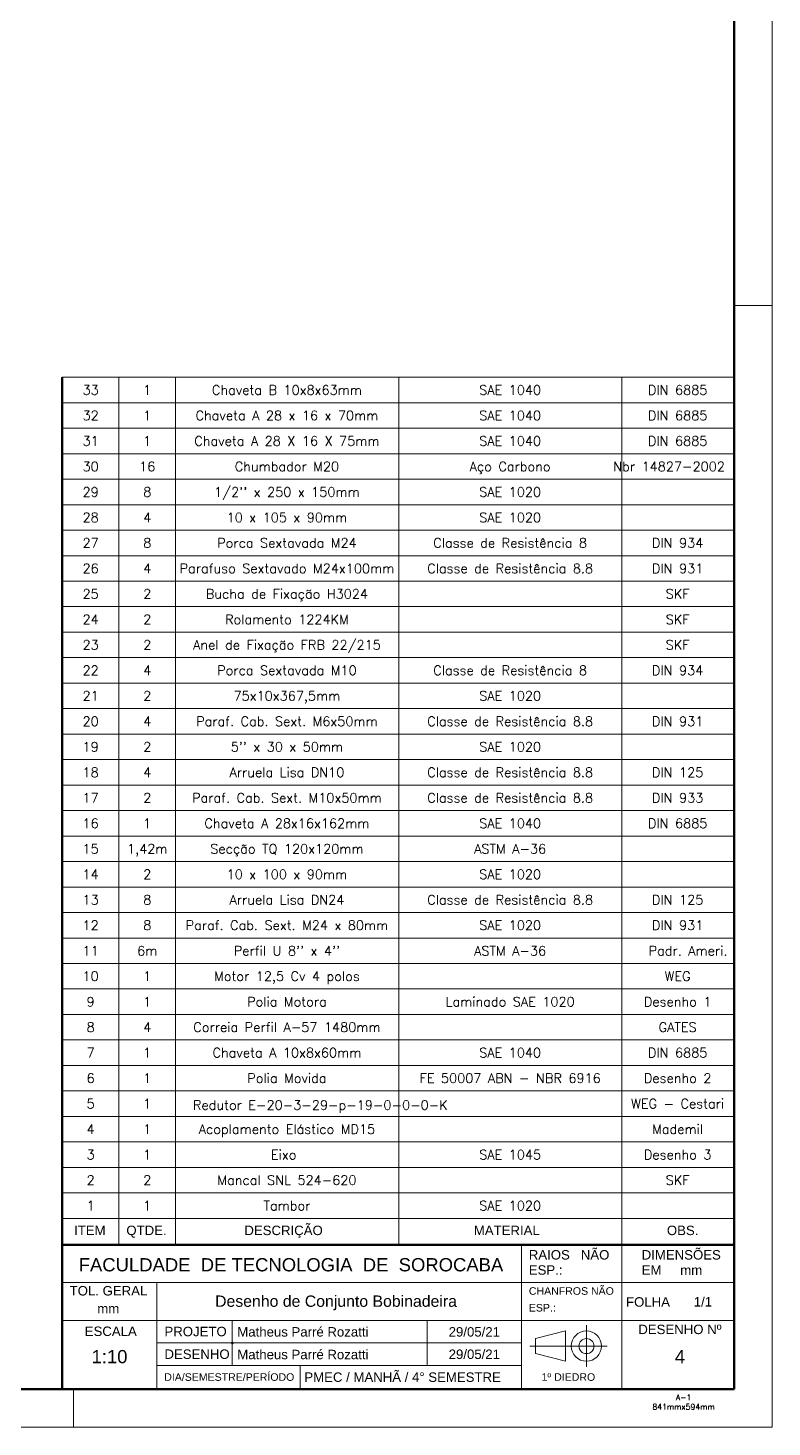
# Model space of a CAD drawing. Header units: millimetres. Extents: x 29178 to 37588, y 1365 to 7305.
# Drawn here: x 35617 to 37588, y 1365 to 5070 of the extents above; entities that cross this region are included whole.
import ezdxf
from ezdxf.enums import TextEntityAlignment as Align

# ---------------------------------------------------------------- set-up
doc = ezdxf.new("R2010")
doc.units = ezdxf.units.MM
for name, pattern in [('CENTER2', [28.575, 19.05, -3.175, 3.175, -3.175]), ('DASHDOT', [25.4, 12.7, -6.35, 0, -6.35]), ('PHANTOM2', [1.25, 0.625, -0.125, 0.125, -0.125, 0.125, -0.125])]:
    doc.linetypes.add(name, pattern=pattern)
for name, color, linetype, lineweight in [('CENTRO', 1, 'CENTER2', 15), ('CONTORNO', 7, 'Continuous', 35), ('FANTASMA', 4, 'PHANTOM2', 15), ('FINA', 4, 'Continuous', 15), ('FORMATO-FINA', 8, 'Continuous', 20), ('FORMATO-GROSSA', 5, 'Continuous', 50), ('TEXTO', 2, 'Continuous', 25)]:
    doc.layers.add(name, color=color, linetype=linetype, lineweight=lineweight)
doc.styles.add('ARIAL', font='arial.ttf')
doc.styles.add('Equipar', font='romans.shx')
doc.styles.get("Standard").update_dxf_attribs({"font": 'arial.ttf'})

# ---------------------------------------------------------------- blocks, each defined once
blk = doc.blocks.new('fatec_A1')
at = {"layer": 'FORMATO-FINA'}
for p, q in [((841, 0), (841, 594)), ((831, 297), (841, 297)), ((656, 0), (656, 10)), ((0, 0), (841, 0))]:
    blk.add_line(p, q, dxfattribs=at)
at = {"layer": 'FORMATO-GROSSA'}
for p, q in [((831, 10), (831, 584)), ((25, 10), (831, 10))]:
    blk.add_line(p, q, dxfattribs=at)
at = {"layer": 'TEXTO', "insert": (817.57, 8.6), "char_height": 1.5, "width": 20.46, "attachment_point": 2}
blk.add_mtext('\\pxqc;{\\Fromans|c0;A-1\\P841mmx594mm}', dxfattribs=at)
blk = doc.blocks.new('TÍTULO')
at = {"layer": 'CENTRO', "linetype": 'DASHDOT', "ltscale": 2}
for p, q in [((-39.17, 16.93), (-39.17, 5.93)), ((-54.17, 11.43), (-33.67, 11.43))]:
    blk.add_line(p, q, dxfattribs=at)
at = {"layer": 'FINA'}
for p, q in [((-52.67, 13.43), (-44.67, 15.43)), ((-44.67, 7.43), (-44.67, 15.43)), ((-52.67, 9.43), (-52.67, 13.43)), ((-52.67, 9.43), (-44.67, 7.43))]:
    blk.add_line(p, q, dxfattribs=at)
for radius in [4, 2]:
    blk.add_circle((-39.17, 11.43), radius, dxfattribs=at)
at = {"layer": 'FORMATO-FINA'}
for p, q in [((-178, 45.25), (0, 45.25)), ((-163, 38.25), (-163, 45.25)), ((-148, 38.25), (-148, 45.25)), ((-88.88, 38.25), (-88.88, 45.25)), ((-29.75, 0.25), (-29.75, 45.25)), ((-56.38, 0.25), (-56.38, 38.25)), ((-178, 28.25), (0, 28.25)), ((-153, 0.25), (-153, 28.25)), ((-178, 18.25), (0, 18.25)), ((-133, 6.25), (-133, 18.25)), ((-81.38, 6.25), (-81.38, 18.25)), ((-153, 12.25), (-56.38, 12.25)), ((-153, 6.25), (-56.38, 6.25)), ((-115.03, 0.25), (-115.03, 6.25))]:
    blk.add_line(p, q, dxfattribs=at)
at = {"layer": 'FORMATO-GROSSA'}
for p, q in [((-178, 0), (-178, 45.25)), ((0, 45.25), (0, 0)), ((-178, 38.25), (0, 38.25)), ((-178, 0), (0, 0))]:
    blk.add_line(p, q, dxfattribs=at)
blk.add_point((-133, 12.25), dxfattribs=at)
at = {"layer": 'TEXTO', "style": 'ARIAL'}
for s, p in [('ITEM', (-170.7, 40.82)), ('QTDE.', (-155.7, 40.82)), ('DESCRIÇÃO', (-119.39, 40.82)), ('MATERIAL', (-60.26, 40.82)), ('OBS.', (-13.68, 40.82))]:
    blk.add_text(s, height=2.5, dxfattribs=at).set_placement(p, align=Align.CENTER)
for s, height, p in [('RAIOS   NÃO', 2.5, (-54.43, 34.35)), ('DIMENSÕES', 2.5, (-24.52, 34.35)), ('FACULDADE  DE TECNOLOGIA  DE  SOROCABA', 3.5, (-173.66, 31.22)), ('ESP.:', 2.5, (-54.43, 30.33)), ('EM', 2.5, (-24.52, 30.33)), ('TOL. GERAL', 2.5, (-176.06, 24.83)), ('CHANFROS NÃO', 2, (-54.41, 25.02)), ('ESP.:', 2, (-54.41, 20.58)), ('FOLHA', 2.5, (-28.67, 21.87)), ('ESCALA', 2.5, (-172.06, 14.1)), ('PROJETO', 2.5, (-150.94, 14.04)), ('DESENHO Nº', 2.5, (-25.42, 14.6)), ('DESENHO', 2.5, (-150.94, 8.04)), ('DIA/SEMESTRE/PERÍODO', 2, (-151, 2.23)), ('1º DIEDRO', 2, (-51.06, 2.23))]:
    blk.add_text(s, height=height, dxfattribs=at).set_placement(p)
for tag, height, p in [('R', 2.5, (-39.68, 30.3)), ('X', 2.5, (-11.4, 30.3)), ('TOLERÂNCIA', 2.5, (-165.82, 20.11)), ('TÍTULO', 3, (-105.5, 21.84)), ('CH', 2.5, (-39.68, 20.47)), ('X/X', 2.5, (-8.3, 21.92)), ('XX/XX/XX', 2.5, (-68.86, 13.95)), ('X:X', 3.5, (-165.5, 6.89)), ('XX/XX/XX', 2.5, (-68.86, 8.02)), ('X', 3.5, (-14.38, 6.89))]:
    blk.add_attdef(tag, text='', height=height, dxfattribs=at).set_placement(p, align=Align.CENTER)
for tag, p in [('NOME', (-131.65, 13.95)), ('NOME', (-131.65, 7.95)), ('DIA/SEM/PERÍODO', (-113.87, 1.95))]:
    blk.add_attdef(tag, p, '', height=2.5, dxfattribs=at)
blk = doc.blocks.new('LISTA_MATERIAIS')
at = {"layer": 'FORMATO-FINA'}
for p, q in [((-178, 6.75), (0, 6.75)), ((-163, 0), (-163, 6.75)), ((-148, 0), (-148, 6.75)), ((-88.875, 0), (-88.875, 6.75)), ((-29.75, 0), (-29.75, 6.75))]:
    blk.add_line(p, q, dxfattribs=at)
at = {"layer": 'FORMATO-GROSSA'}
blk.add_line((-178, 0), (-178, 6.75), dxfattribs=at)
at = {"layer": 'TEXTO', "style": 'Equipar'}
for tag, p in [('ITEM', (-170.5, 3.375)), ('QTD', (-155.5, 3.375)), ('DESCRIÇÃO', (-118.5, 3.375)), ('MATERIAL', (-59.375, 3.375)), ('OBSERVAÇÕES', (-15, 3.375))]:
    blk.add_attdef(tag, text='', height=2.5, dxfattribs=at).set_placement(p, align=Align.MIDDLE_CENTER)

msp = doc.modelspace()

# ---------------------------------------------------------------- block references
at = {"layer": 'CENTRO', "xscale": 10, "yscale": 10, "zscale": 10}
msp.add_blockref('fatec_A1', (29177.8, 1365.1), dxfattribs=at)
at = {"layer": 'CONTORNO'}
ref = msp.add_blockref('TÍTULO', (37487.8, 1465.1), dxfattribs=dict(at, xscale=10, yscale=10, zscale=10))
ref.add_attrib('X', 'mm', dxfattribs={"layer": 'TEXTO', "height": 25, "style": 'ARIAL'}).set_placement((37373.7, 1768.1), align=Align.CENTER)
ref.add_attrib('X/X', '1/1', dxfattribs={"layer": 'TEXTO', "height": 25, "style": 'ARIAL'}).set_placement((37404.8, 1684.2), align=Align.CENTER)
ref.add_attrib('TÍTULO', 'Desenho de Conjunto Bobinadeira', dxfattribs={"layer": 'TEXTO', "height": 30, "style": 'ARIAL'}).set_placement((36432.8, 1683.4), align=Align.CENTER)
ref.add_attrib('TOLERÂNCIA', 'mm', dxfattribs={"layer": 'TEXTO', "height": 25, "style": 'ARIAL'}).set_placement((35829.5, 1666.1), align=Align.CENTER)
ref.add_attrib('X', '4', dxfattribs={"layer": 'TEXTO', "height": 35, "style": 'ARIAL'}).set_placement((37344, 1534), align=Align.CENTER)
ref.add_attrib('XX/XX/XX', '29/05/21', dxfattribs={"layer": 'TEXTO', "height": 25, "style": 'ARIAL'}).set_placement((36799.2, 1545.3), align=Align.CENTER)
ref.add_attrib('DIA/SEM/PERÍODO', 'PMEC / MANHÃ / 4° SEMESTRE', (36349, 1484.6), dxfattribs={"layer": 'TEXTO', "height": 25, "style": 'ARIAL'})
ref.add_attrib('NOME', 'Matheus Parré Rozatti', (36171.3, 1544.6), dxfattribs={"layer": 'TEXTO', "height": 25, "style": 'ARIAL'})
ref.add_attrib('X:X', '1:10', dxfattribs={"layer": 'TEXTO', "height": 35, "style": 'ARIAL'}).set_placement((35832.8, 1534), align=Align.CENTER)
ref.add_attrib('NOME', 'Matheus Parré Rozatti', (36171.3, 1604.6), dxfattribs={"layer": 'TEXTO', "height": 25, "style": 'ARIAL'})
ref.add_attrib('XX/XX/XX', '29/05/21', dxfattribs={"layer": 'TEXTO', "height": 25, "style": 'ARIAL'}).set_placement((36799.2, 1604.6), align=Align.CENTER)
at = {"layer": 'FANTASMA', "xscale": 10, "yscale": 10, "zscale": 10}
for p, values in [((37487.8, 4077.6), {'ITEM': '33', 'OBSERVAÇÕES': 'DIN 6885', 'MATERIAL': 'SAE 1040', 'DESCRIÇÃO': 'Chaveta B 10x8x63mm', 'QTD': '1'}), ((37487.8, 4010.1), {'ITEM': '32', 'OBSERVAÇÕES': 'DIN 6885', 'MATERIAL': 'SAE 1040', 'DESCRIÇÃO': 'Chaveta A 28 x 16 x 70mm', 'QTD': '1'}), ((37487.8, 3942.6), {'ITEM': '31', 'OBSERVAÇÕES': 'DIN 6885', 'MATERIAL': 'SAE 1040', 'DESCRIÇÃO': 'Chaveta A 28 X 16 X 75mm', 'QTD': '1'}), ((37487.8, 3807.6), {'ITEM': '29', 'MATERIAL': 'SAE 1020', 'DESCRIÇÃO': "1/2'' x 250 x 150mm", 'QTD': '8'}), ((37487.8, 3740.1), {'ITEM': '28', 'MATERIAL': 'SAE 1020', 'DESCRIÇÃO': '10 x 105 x 90mm', 'QTD': '4'}), ((37487.8, 3672.6), {'ITEM': '27', 'OBSERVAÇÕES': 'DIN 934', 'MATERIAL': 'Classe de Resistência 8', 'DESCRIÇÃO': 'Porca Sextavada M24', 'QTD': '8'}), ((37487.8, 3605.1), {'ITEM': '26', 'OBSERVAÇÕES': 'DIN 931', 'MATERIAL': 'Classe de Resistência 8.8', 'DESCRIÇÃO': 'Parafuso Sextavado M24x100mm', 'QTD': '4'}), ((37487.8, 3537.6), {'ITEM': '25', 'OBSERVAÇÕES': 'SKF', 'DESCRIÇÃO': 'Bucha de Fixação H3024', 'QTD': '2'}), ((37487.8, 3470.1), {'ITEM': '24', 'OBSERVAÇÕES': 'SKF', 'DESCRIÇÃO': 'Rolamento 1224KM', 'QTD': '2'}), ((37487.8, 3402.6), {'ITEM': '23', 'OBSERVAÇÕES': 'SKF', 'DESCRIÇÃO': 'Anel de Fixação FRB 22/215', 'QTD': '2'}), ((37487.8, 3335.1), {'ITEM': '22', 'OBSERVAÇÕES': 'DIN 934', 'MATERIAL': 'Classe de Resistência 8', 'DESCRIÇÃO': 'Porca Sextavada M10', 'QTD': '4'}), ((37487.8, 3267.6), {'ITEM': '21', 'MATERIAL': 'SAE 1020', 'DESCRIÇÃO': '75x10x367,5mm', 'QTD': '2'}), ((37487.8, 3200.1), {'ITEM': '20', 'OBSERVAÇÕES': 'DIN 931', 'MATERIAL': 'Classe de Resistência 8.8', 'DESCRIÇÃO': 'Paraf. Cab. Sext. M6x50mm', 'QTD': '4'}), ((37487.8, 3132.6), {'ITEM': '19', 'MATERIAL': 'SAE 1020', 'DESCRIÇÃO': "5'' x 30 x 50mm", 'QTD': '2'}), ((37487.8, 3065.1), {'ITEM': '18', 'OBSERVAÇÕES': 'DIN 125', 'MATERIAL': 'Classe de Resistência 8.8', 'DESCRIÇÃO': 'Arruela Lisa DN10', 'QTD': '4'}), ((37487.8, 2997.6), {'ITEM': '17', 'OBSERVAÇÕES': 'DIN 933', 'MATERIAL': 'Classe de Resistência 8.8', 'DESCRIÇÃO': 'Paraf. Cab. Sext. M10x50mm', 'QTD': '2'}), ((37487.8, 2930.1), {'ITEM': '16', 'OBSERVAÇÕES': 'DIN 6885', 'MATERIAL': 'SAE 1040', 'DESCRIÇÃO': 'Chaveta A 28x16x162mm', 'QTD': '1'}), ((37487.8, 2862.6), {'ITEM': '15', 'MATERIAL': 'ASTM A-36', 'DESCRIÇÃO': 'Secção TQ 120x120mm', 'QTD': '1,42m'}), ((37487.8, 2795.1), {'ITEM': '14', 'MATERIAL': 'SAE 1020', 'DESCRIÇÃO': '10 x 100 x 90mm', 'QTD': '2'}), ((37487.8, 2727.6), {'ITEM': '13', 'OBSERVAÇÕES': 'DIN 125', 'MATERIAL': 'Classe de Resistência 8.8', 'DESCRIÇÃO': 'Arruela Lisa DN24', 'QTD': '8'}), ((37487.8, 2660.1), {'ITEM': '12', 'OBSERVAÇÕES': 'DIN 931', 'MATERIAL': 'SAE 1020', 'DESCRIÇÃO': 'Paraf. Cab. Sext. M24 x 80mm', 'QTD': '8'}), ((37487.8, 2525.1), {'ITEM': '10', 'OBSERVAÇÕES': 'WEG', 'DESCRIÇÃO': 'Motor 12,5 Cv 4 polos', 'QTD': '1'}), ((37487.8, 2457.6), {'ITEM': '9', 'OBSERVAÇÕES': 'Desenho 1', 'MATERIAL': 'Laminado SAE 1020', 'DESCRIÇÃO': 'Polia Motora', 'QTD': '1'}), ((37487.8, 2390.1), {'ITEM': '8', 'OBSERVAÇÕES': 'GATES', 'DESCRIÇÃO': 'Correia Perfil A-57 1480mm', 'QTD': '4'}), ((37487.8, 2322.6), {'ITEM': '7', 'OBSERVAÇÕES': 'DIN 6885', 'MATERIAL': 'SAE 1040', 'DESCRIÇÃO': 'Chaveta A 10x8x60mm', 'QTD': '1'}), ((37487.8, 2255.1), {'ITEM': '6', 'OBSERVAÇÕES': 'Desenho 2', 'MATERIAL': 'FE 50007 ABN - NBR 6916', 'DESCRIÇÃO': 'Polia Movida', 'QTD': '1'}), ((37487.8, 2120.1), {'ITEM': '4', 'OBSERVAÇÕES': 'Mademil', 'DESCRIÇÃO': 'Acoplamento Elástico MD15', 'QTD': '1'}), ((37487.8, 2052.6), {'ITEM': '3', 'OBSERVAÇÕES': 'Desenho 3', 'MATERIAL': 'SAE 1045', 'DESCRIÇÃO': 'Eixo ', 'QTD': '1'}), ((37487.8, 1985.1), {'ITEM': '2', 'OBSERVAÇÕES': 'SKF', 'DESCRIÇÃO': 'Mancal SNL 524-620', 'QTD': '2'}), ((37487.8, 1917.6), {'ITEM': '1', 'MATERIAL': 'SAE 1020', 'DESCRIÇÃO': 'Tambor', 'QTD': '1'})]:
    msp.add_blockref('LISTA_MATERIAIS', p, dxfattribs=at).add_auto_attribs(values)
at = {"layer": 'FANTASMA'}
ref = msp.add_blockref('LISTA_MATERIAIS', (37487.8, 3875.1), dxfattribs=dict(at, xscale=10, yscale=10, zscale=10))
ref.add_attrib('ITEM', '30', dxfattribs={"layer": 'TEXTO', "height": 25, "style": 'Equipar'}).set_placement((35782.8, 3908.8), align=Align.MIDDLE_CENTER)
ref.add_attrib('OBSERVAÇÕES', 'Nbr 14827-2002', dxfattribs={"layer": 'TEXTO', "height": 25, "style": 'Equipar'}).set_placement((37315.1, 3908.8), align=Align.MIDDLE_CENTER)
ref.add_attrib('MATERIAL', 'Aço Carbono', dxfattribs={"layer": 'TEXTO', "height": 25, "style": 'Equipar'}).set_placement((36894, 3908.8), align=Align.MIDDLE_CENTER)
ref.add_attrib('DESCRIÇÃO', 'Chumbador M20', dxfattribs={"layer": 'TEXTO', "height": 25, "style": 'Equipar'}).set_placement((36302.8, 3908.8), align=Align.MIDDLE_CENTER)
ref.add_attrib('QTD', '16', dxfattribs={"layer": 'TEXTO', "height": 25, "style": 'Equipar'}).set_placement((35932.8, 3908.8), align=Align.MIDDLE_CENTER)
ref = msp.add_blockref('LISTA_MATERIAIS', (37487.8, 2592.6), dxfattribs=dict(at, xscale=10, yscale=10, zscale=10))
ref.add_attrib('ITEM', '11', dxfattribs={"layer": 'TEXTO', "height": 25, "style": 'Equipar'}).set_placement((35782.8, 2626.3), align=Align.MIDDLE_CENTER)
ref.add_attrib('OBSERVAÇÕES', 'Padr. Ameri.', dxfattribs={"layer": 'TEXTO', "height": 25, "style": 'Equipar'}).set_placement((37365.3, 2626.3), align=Align.MIDDLE_CENTER)
ref.add_attrib('MATERIAL', 'ASTM A-36', dxfattribs={"layer": 'TEXTO', "height": 25, "style": 'Equipar'}).set_placement((36894, 2626.3), align=Align.MIDDLE_CENTER)
ref.add_attrib('DESCRIÇÃO', "Perfil U 8'' x 4''", dxfattribs={"layer": 'TEXTO', "height": 25, "style": 'Equipar'}).set_placement((36302.8, 2626.3), align=Align.MIDDLE_CENTER)
ref.add_attrib('QTD', '6m', dxfattribs={"layer": 'TEXTO', "height": 25, "style": 'Equipar'}).set_placement((35932.8, 2626.3), align=Align.MIDDLE_CENTER)
ref = msp.add_blockref('LISTA_MATERIAIS', (37487.8, 2187.6), dxfattribs=dict(at, xscale=10, yscale=10, zscale=10))
ref.add_attrib('ITEM', '5', dxfattribs={"layer": 'TEXTO', "height": 25, "style": 'Equipar'}).set_placement((35782.8, 2221.3), align=Align.MIDDLE_CENTER)
ref.add_attrib('OBSERVAÇÕES', 'WEG - Cestari', dxfattribs={"layer": 'TEXTO', "height": 25, "style": 'Equipar'}).set_placement((37337.8, 2221.3), align=Align.MIDDLE_CENTER)
ref.add_attrib('DESCRIÇÃO', 'Redutor E-20-3-29-p-19-0-0-0-K', dxfattribs={"layer": 'TEXTO', "height": 25, "style": 'Equipar'}).set_placement((36391.3, 2217.7), align=Align.MIDDLE_CENTER)
ref.add_attrib('QTD', '1', dxfattribs={"layer": 'TEXTO', "height": 25, "style": 'Equipar'}).set_placement((35932.8, 2221.3), align=Align.MIDDLE_CENTER)

doc.saveas('drawing.dxf')
